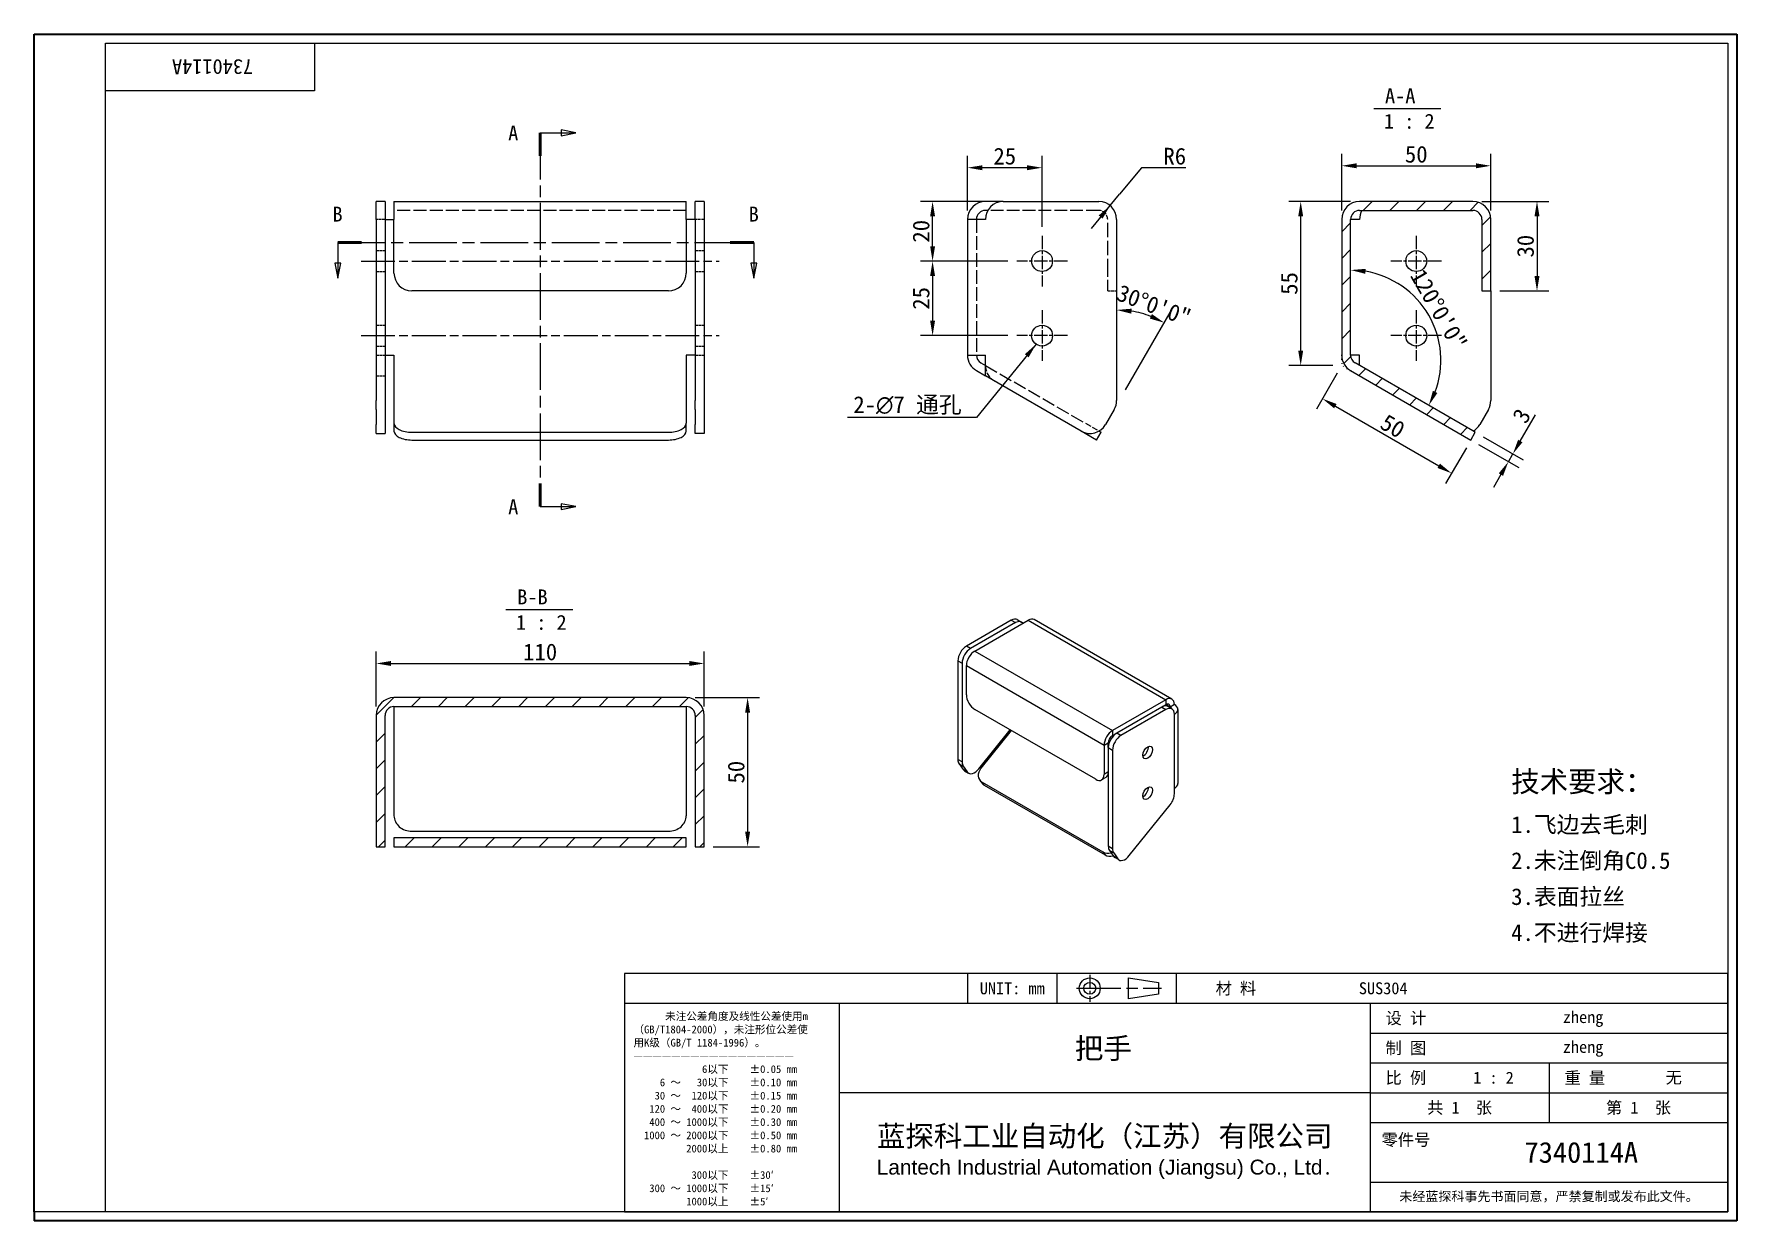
# Model space of a CAD drawing. Header units: millimetres. Extents: x 12 to 583, y 11 to 409.
import ezdxf
from ezdxf.enums import TextEntityAlignment as Align

# ---------------------------------------------------------------- set-up
doc = ezdxf.new("R2010")
doc.units = ezdxf.units.MM
doc.header["$LTSCALE"] = 2
for name, pattern in [('CHAIN', [0.3543, 0.2362, -0.0295, 0.0591, -0.0295]), ('DASHED', [0.2067, 0.1654, -0.0413]), ('DOTTED', [0.0482, 0.0069, -0.0413])]:
    doc.linetypes.add(name, pattern=pattern)
for name, color, linetype, lineweight in [('1', 7, 'Continuous', 18), ('剖面线 (ISO)', 7, 'Continuous', 18), ('可见 (ISO)', 7, 'Continuous', 25), ('可见窄的 (ISO)', 7, 'Continuous', 18), ('图框 (ISO)', 7, 'Continuous', 35), ('标题 (ISO)', 7, 'Continuous', 25), ('草图几何图元 (ISO)', 7, 'Continuous', 18)]:
    doc.layers.add(name, color=color, linetype=linetype, lineweight=lineweight)
for name, color, linetype, lineweight, true_color in [('中心标记 (ISO)', 1, 'CHAIN', 18, 0xff0000), ('中心线 (ISO)', 1, 'CHAIN', 18, 0xff0000), ('剖切线 (ISO)', 7, 'CHAIN', 25, 0x008000), ('尺寸 (ISO)', 7, 'Continuous', 18, 0x008000), ('符号 (ISO)', 7, 'Continuous', 18, 0x008000), ('隐藏 (ISO)', 5, 'DASHED', 18, 0x0000ff)]:
    doc.layers.add(name, color=color, linetype=linetype, lineweight=lineweight, true_color=true_color)
doc.styles.add('HZ_33', font='simfang.ttf')
doc.styles.add('文本样式164', font='SimSun.ttf')
doc.styles.add('文本样式165', font='SimSun.ttf')
doc.styles.add('文本样式74', font='SimSun.ttf')
doc.styles.add('最新国标', font='simfang.ttf')
doc.styles.add('注释文本 (ISO)', font='simfang.ttf')
doc.dimstyles.new('默认 (GB)', dxfattribs={"dimscale": 2, "dimtxt": 2.8, "dimasz": 2.5, "dimexe": 2, "dimexo": 1.5, "dimgap": 0.5, "dimtad": 1, "dimtoh": 1, "dimdsep": 46, "dimtxsty": '最新国标', "dimcen": 0.09, "dimdle": 10, "dimclrd": 256, "dimclre": 256, "dimclrt": 256, "dimaunit": 1, "dimadec": 3, "dimazin": 2, "dimtfac": 0.535714, "dimtdec": 3, "dimtmove": 0, "dimatfit": 3, "dimfxl": 0, "dimtolj": 1, "dimlwd": -1, "dimlwe": -1, "dimarcsym": 0})
doc.dimstyles.new('默认 (GB)$7', dxfattribs={"dimscale": 2, "dimtxt": 2.8, "dimasz": 2.5, "dimexe": 2, "dimexo": 1.5, "dimgap": 0.5, "dimtad": 1, "dimtoh": 1, "dimdsep": 46, "dimtxsty": '最新国标', "dimcen": 0.09, "dimdle": 10, "dimclrd": 256, "dimclre": 256, "dimclrt": 256, "dimaunit": 1, "dimadec": 3, "dimazin": 2, "dimtfac": 0.535714, "dimtdec": 3, "dimtmove": 0, "dimatfit": 3, "dimfxl": 0, "dimtolj": 1, "dimlwd": -1, "dimlwe": -1, "dimarcsym": 0})
pattern_1 = [(45, (0, 0), (-4.49013, 4.49013), [])]

# ---------------------------------------------------------------- blocks, each defined once
blk = doc.blocks.new('图框 最新国标')
at = {"layer": '图框 (ISO)'}
for p, q in [((6, 7), (6, 204.5)), ((6, 204.5), (291.5, 204.5)), ((291.5, 204.5), (291.5, 5.5)), ((6, 7), (6, 5.5)), ((6, 7), (6, 5.5)), ((291.5, 5.5), (6, 5.5))]:
    blk.add_line(p, q, dxfattribs=at)
at = {"layer": '图框 (ISO)', "color": 7, "linetype": 'Continuous', "lineweight": 25}
for p, q in [((18, 203), (290, 203)), ((18, 7), (18, 203)), ((18, 203), (290, 203)), ((53, 203), (53, 195)), ((290, 203), (290, 7)), ((290, 203), (290, 7)), ((53, 195), (18, 195)), ((290, 7), (6, 7)), ((290, 7), (18, 7))]:
    blk.add_line(p, q, dxfattribs=at)
at = {"layer": '图框 (ISO)', "style": '文本样式74'}
blk.add_attdef('零件代号_001', (42.73, 200.25), '', height=2.5, rotation=180, dxfattribs=at)
blk = doc.blocks.new('标题栏 最新国标')
at = {"layer": '标题 (ISO)'}
for p, q in [((381.98, -183.84), (196.98, -183.84)), ((196.98, -183.84), (196.98, -223.84)), ((254.48, -183.84), (254.48, -188.84)), ((269.48, -183.84), (269.48, -188.84)), ((281.48, -188.09), (281.48, -184.59)), ((281.48, -184.59), (286.48, -185.34)), ((286.48, -185.34), (286.48, -187.34)), ((289.48, -183.84), (289.48, -188.84)), ((381.98, -223.84), (381.98, -183.84)), ((383.48, -183.84), (383.48, -225.34)), ((286.48, -187.34), (281.48, -188.09)), ((196.98, -188.84), (381.98, -188.84)), ((232.98, -188.84), (232.98, -223.84)), ((321.98, -188.84), (321.98, -223.84)), ((321.98, -193.84), (381.98, -193.84)), ((321.98, -198.84), (381.98, -198.84)), ((351.98, -198.84), (351.98, -208.84)), ((321.98, -203.84), (232.98, -203.84)), ((321.98, -203.84), (381.98, -203.84)), ((321.98, -208.84), (381.98, -208.84)), ((321.98, -218.84), (381.98, -218.84)), ((196.98, -223.84), (381.98, -223.84)), ((383.48, -225.34), (196.98, -225.34))]:
    blk.add_line(p, q, dxfattribs=at)
at = {"layer": '标题 (ISO)', "linetype": 'CHAIN', "ltscale": 5.000333}
blk.add_line((274.98, -184.09), (274.98, -188.59), dxfattribs=at)
at = {"layer": '标题 (ISO)', "linetype": 'CHAIN', "ltscale": 15.834605}
blk.add_line((272.73, -186.34), (286.98, -186.34), dxfattribs=at)
at = {"layer": '标题 (ISO)'}
for radius in [1.75, 1]:
    blk.add_circle((274.98, -186.34), radius, dxfattribs=at)
at = {"layer": '1', "style": '文本样式164'}
for s, p in [('UNIT: mm', (261.98, -186.34)), ('材 料', (299.48, -186.34)), ('设 计', (327.98, -191.34)), ('制 图', (327.98, -196.34)), ('比 例', (327.98, -201.34)), ('重 量', (357.98, -201.34)), ('共 1  张', (336.98, -206.34)), ('第 1  张', (366.98, -206.34))]:
    blk.add_text(s, height=2, dxfattribs=at).set_placement(p, align=Align.MIDDLE_CENTER)
at = {"layer": '标题 (ISO)', "style": '注释文本 (ISO)'}
for s, insert, char_height, attachment_point, line_spacing_factor in [('\\fSimSun|b0|i0;{\\H1.3000;      未注公差角度及线性公差使用m\\P}\\fSimSun|b0|i0;{\\H1.3000;（GB/T1804-2000），未注形位公差使\\P}\\fSimSun|b0|i0;{\\H1.3000;用K级（GB/T 1184-1996）。\\P}\\fSimSun|b0|i0;{\\H1.3000;—————————————————\\P}\\fSimSun|b0|i0;{\\H1.3000;             6以下    ±0.05 mm\\P}\\fSimSun|b0|i0;{\\H1.3000;     6 ～   30以下    ±0.10 mm\\P}\\fSimSun|b0|i0;{\\H1.3000;    30 ～  120以下    ±0.15 mm\\P}\\fSimSun|b0|i0;{\\H1.3000;   120 ～  400以下    ±0.20 mm\\P}\\fSimSun|b0|i0;{\\H1.3000;   400 ～ 1000以下    ±0.30 mm\\P}\\fSimSun|b0|i0;{\\H1.3000;  1000 ～ 2000以下    ±0.50 mm\\P}\\fSimSun|b0|i0;{\\H1.3000;          2000以上    ±0.80 mm\\P}\\fSimSun|b0|i0;{\\H1.3000;\\P}\\fSimSun|b0|i0;{\\H1.3000;           300以下    ±30′\\P}\\fSimSun|b0|i0;{\\H1.3000;   300 ～ 1000以下    ±15′\\P}\\fSimSun|b0|i0;{\\H1.3000;          1000以上    ±5′}', (198.48, -206.63), 1.3, 4, 1.023913), ('{\\fMicrosoft YaHei|b0|i0|c134|p34;\\H1.75x;蓝探科工业自动化（江苏）有限公司\\P\\fArial|b0|i0|c0|p34;\\H0.71429x;Lantech Industrial Automation (Jiangsu) Co., Ltd\\fFangSong|b0|i0|c134|p49;.\\H1.15195x; }', (277.48, -213.84), 2, 5, 0.978695)]:
    blk.add_mtext(s, dxfattribs=dict(at, insert=insert, char_height=char_height, attachment_point=attachment_point, line_spacing_factor=line_spacing_factor))
at = {"layer": '标题 (ISO)', "attachment_point": 5, "style": '注释文本 (ISO)'}
for s, insert, char_height in [('\\fFangSong|b0|i0;零件号', (327.98, -211.84), 2), ('\\fSimSun|b0|i0;{\\H1.6000;未经蓝探科事先书面同意，严禁复制或发布此文件。}', (351.98, -221.34), 1.6)]:
    blk.add_mtext(s, dxfattribs=dict(at, insert=insert, char_height=char_height))
at = {"layer": '标题 (ISO)'}
for tag, p, height, style in [('材料_001', (320.09, -187.33), 2, '注释文本 (ISO)'), ('设计人_001', (354.29, -192.16), 2, '注释文本 (ISO)'), ('库存编号_001', (272.49, -198.15), 3.5, '文本样式165'), ('设计人_001', (354.29, -197.16), 2, '注释文本 (ISO)'), ('视图比例_001', (339.26, -202.33), 2, '注释文本 (ISO)'), ('质量\\P3;_001', (371.53, -202.3), 2, '注释文本 (ISO)'), ('零件代号_001', (347.86, -215.59), 3.5, '文本样式165')]:
    blk.add_attdef(tag, p, '', height=height, dxfattribs=dict(at, style=style))
blk = doc.blocks.new('二维转换剖视图0')
at = {"layer": '剖切线 (ISO)', "linetype": 'Continuous'}
for p, q in [((96.85, 187.94), (94.35, 188.44)), ((94.35, 188.44), (94.35, 187.44)), ((90.85, 187.94), (94.35, 187.94)), ((94.35, 187.94), (96.85, 187.94)), ((94.35, 187.44), (96.85, 187.94)), ((96.85, 125.26), (94.35, 125.76)), ((94.35, 125.76), (94.35, 124.76)), ((90.85, 125.26), (94.35, 125.26)), ((94.35, 125.26), (96.85, 125.26)), ((94.35, 124.76), (96.85, 125.26))]:
    blk.add_line(p, q, dxfattribs=at)
at = {"layer": '剖切线 (ISO)', "linetype": 'CHAIN', "ltscale": 16.595201}
blk.add_line((90.85, 187.94), (90.85, 125.26), dxfattribs=at)
at = {"layer": '剖切线 (ISO)', "linetype": 'Continuous', "lineweight": 50}
for p, q in [((90.85, 187.94), (90.85, 184.06)), ((90.85, 129.14), (90.85, 125.26))]:
    blk.add_line(p, q, dxfattribs=at)
at = {"layer": '剖切线 (ISO)', "linetype": 'Continuous', "flags": 128}
for points in [[(94.35, 187.44), (96.85, 187.94), (94.35, 188.44), (94.35, 187.44)], [(94.35, 124.76), (96.85, 125.26), (94.35, 125.76), (94.35, 124.76)]]:
    blk.add_lwpolyline(points, dxfattribs=at)
at = {"layer": '剖切线 (ISO)'}
for points in [[(94.35, 187.44), (96.85, 187.94), (94.35, 188.44), (94.35, 187.44)], [(94.35, 124.76), (96.85, 125.26), (94.35, 125.76), (94.35, 124.76)]]:
    blk.add_solid(points, dxfattribs=at)
at = {"layer": '剖切线 (ISO)', "char_height": 2.5, "attachment_point": 7, "style": 'HZ_33'}
for insert in [(85.49, 186.66), (85.49, 123.98)]:
    blk.add_mtext('A', dxfattribs=dict(at, insert=insert))
blk = doc.blocks.new('二维转换剖视图1')
at = {"layer": '剖切线 (ISO)', "linetype": 'CHAIN', "ltscale": 16.882286}
blk.add_line((56.92, 169.56), (126.7, 169.56), dxfattribs=at)
at = {"layer": '剖切线 (ISO)', "linetype": 'Continuous', "lineweight": 50}
for p, q in [((56.92, 169.56), (60.9, 169.56)), ((122.72, 169.56), (126.7, 169.56))]:
    blk.add_line(p, q, dxfattribs=at)
at = {"layer": '剖切线 (ISO)', "linetype": 'Continuous'}
for p, q in [((56.92, 169.56), (56.92, 166.06)), ((126.7, 169.56), (126.7, 166.06)), ((56.42, 166.06), (56.92, 163.56)), ((57.42, 166.06), (56.42, 166.06)), ((56.92, 166.06), (56.92, 163.56)), ((56.92, 163.56), (57.42, 166.06)), ((126.2, 166.06), (126.7, 163.56)), ((127.2, 166.06), (126.2, 166.06)), ((126.7, 166.06), (126.7, 163.56)), ((126.7, 163.56), (127.2, 166.06))]:
    blk.add_line(p, q, dxfattribs=at)
at = {"layer": '剖切线 (ISO)', "linetype": 'Continuous', "flags": 128}
for points in [[(56.42, 166.06), (56.92, 163.56), (57.42, 166.06), (56.42, 166.06)], [(126.2, 166.06), (126.7, 163.56), (127.2, 166.06), (126.2, 166.06)]]:
    blk.add_lwpolyline(points, dxfattribs=at)
at = {"layer": '剖切线 (ISO)'}
for points in [[(56.42, 166.06), (56.92, 163.56), (57.42, 166.06), (56.42, 166.06)], [(126.2, 166.06), (126.7, 163.56), (127.2, 166.06), (126.2, 166.06)]]:
    blk.add_solid(points, dxfattribs=at)
at = {"layer": '剖切线 (ISO)', "char_height": 2.5, "attachment_point": 7, "style": 'HZ_33'}
for insert in [(56.03, 173.06), (125.81, 173.06)]:
    blk.add_mtext('B', dxfattribs=dict(at, insert=insert))
blk = doc.blocks.new('*D7')
at = {"layer": 'Defpoints', "color": 0, "transparency": 16777216}
for p in [(236.69, 197.94), (126.69, 180.49), (236.69, 180.49)]:
    blk.add_point(p, dxfattribs=at)
at = {"layer": '尺寸 (ISO)', "color": 116, "true_color": 0x00803f, "transparency": 16777216}
for p, q in [((126.69, 183.49), (126.69, 201.94)), ((236.69, 183.49), (236.69, 201.94)), ((131.69, 197.94), (231.69, 197.94))]:
    blk.add_line(p, q, dxfattribs=at)
for points in [[(131.69, 198.77), (131.69, 197.11), (126.69, 197.94)], [(231.69, 198.77), (231.69, 197.11), (236.69, 197.94)]]:
    blk.add_solid(points, dxfattribs=at)
at = {"layer": '尺寸 (ISO)', "transparency": 16777216, "insert": (181.69, 201.77), "char_height": 5.6, "attachment_point": 5, "style": '最新国标'}
blk.add_mtext('\\A1;110', dxfattribs=at)
blk = doc.blocks.new('*D8')
at = {"layer": 'Defpoints', "color": 0, "transparency": 16777216}
for p in [(230.69, 186.49), (236.69, 136.49), (251.26, 136.49)]:
    blk.add_point(p, dxfattribs=at)
at = {"layer": '尺寸 (ISO)', "color": 116, "true_color": 0x00803f, "transparency": 16777216}
for p, q in [((233.69, 186.49), (255.26, 186.49)), ((251.26, 181.49), (251.26, 141.49)), ((239.69, 136.49), (255.26, 136.49))]:
    blk.add_line(p, q, dxfattribs=at)
for points in [[(250.43, 181.49), (252.09, 181.49), (251.26, 186.49)], [(250.43, 141.49), (252.09, 141.49), (251.26, 136.49)]]:
    blk.add_solid(points, dxfattribs=at)
at = {"layer": '尺寸 (ISO)', "transparency": 16777216, "insert": (247.43, 161.49), "char_height": 5.6, "attachment_point": 5, "rotation": 90, "style": '最新国标'}
blk.add_mtext('\\A1;50', dxfattribs=at)
blk = doc.blocks.new('*D9')
at = {"layer": 'Defpoints', "color": 0, "transparency": 16777216}
for p in [(500.47, 364.83), (450.47, 346.87), (500.47, 346.87)]:
    blk.add_point(p, dxfattribs=at)
at = {"layer": '尺寸 (ISO)', "color": 116, "true_color": 0x00803f, "transparency": 16777216}
for p, q in [((450.47, 349.87), (450.47, 368.83)), ((500.47, 349.87), (500.47, 368.83)), ((455.47, 364.83), (495.47, 364.83))]:
    blk.add_line(p, q, dxfattribs=at)
for points in [[(455.47, 365.66), (455.47, 363.99), (450.47, 364.83)], [(495.47, 365.66), (495.47, 363.99), (500.47, 364.83)]]:
    blk.add_solid(points, dxfattribs=at)
at = {"layer": '尺寸 (ISO)', "transparency": 16777216, "insert": (475.47, 368.66), "char_height": 5.6, "attachment_point": 5, "style": '最新国标'}
blk.add_mtext('\\A1;50', dxfattribs=at)
blk = doc.blocks.new('*D10')
at = {"layer": 'Defpoints', "color": 0, "transparency": 16777216}
for p in [(494.47, 352.87), (500.47, 322.87), (515.96, 322.87)]:
    blk.add_point(p, dxfattribs=at)
at = {"layer": '尺寸 (ISO)', "color": 116, "true_color": 0x00803f, "transparency": 16777216}
for p, q in [((497.47, 352.87), (519.96, 352.87)), ((515.96, 347.87), (515.96, 327.87)), ((503.47, 322.87), (519.96, 322.87))]:
    blk.add_line(p, q, dxfattribs=at)
for points in [[(515.12, 347.87), (516.79, 347.87), (515.96, 352.87)], [(515.12, 327.87), (516.79, 327.87), (515.96, 322.87)]]:
    blk.add_solid(points, dxfattribs=at)
at = {"layer": '尺寸 (ISO)', "transparency": 16777216, "insert": (512.12, 337.87), "char_height": 5.6, "attachment_point": 5, "rotation": 90, "style": '最新国标'}
blk.add_mtext('\\A1;30', dxfattribs=at)
blk = doc.blocks.new('*D11')
at = {"layer": 'Defpoints', "color": 0, "transparency": 16777216}
for p in [(436.72, 352.87), (456.47, 352.87), (450.47, 297.87)]:
    blk.add_point(p, dxfattribs=at)
at = {"layer": '尺寸 (ISO)', "color": 116, "true_color": 0x00803f, "transparency": 16777216}
for p, q in [((453.47, 352.87), (432.72, 352.87)), ((436.72, 302.87), (436.72, 347.87)), ((447.47, 297.87), (432.72, 297.87))]:
    blk.add_line(p, q, dxfattribs=at)
for points in [[(435.89, 347.87), (437.55, 347.87), (436.72, 352.87)], [(435.89, 302.87), (437.55, 302.87), (436.72, 297.87)]]:
    blk.add_solid(points, dxfattribs=at)
at = {"layer": '尺寸 (ISO)', "transparency": 16777216, "insert": (432.89, 325.37), "char_height": 5.6, "attachment_point": 5, "rotation": 90, "style": '最新国标'}
blk.add_mtext('\\A1;55', dxfattribs=at)
blk = doc.blocks.new('*D12')
at = {"layer": 'Defpoints', "color": 0, "transparency": 16777216}
for p in [(450.47, 297.87), (493.77, 272.87), (487.33, 261.72)]:
    blk.add_point(p, dxfattribs=at)
at = {"layer": '尺寸 (ISO)', "color": 116, "true_color": 0x00803f, "transparency": 16777216}
for p, q in [((448.97, 295.27), (442.03, 283.25)), ((448.36, 284.22), (483, 264.22)), ((492.27, 270.27), (485.33, 258.25))]:
    blk.add_line(p, q, dxfattribs=at)
for points in [[(448.77, 284.94), (447.94, 283.49), (444.03, 286.72)], [(483.42, 264.94), (482.58, 263.49), (487.33, 261.72)]]:
    blk.add_solid(points, dxfattribs=at)
at = {"layer": '尺寸 (ISO)', "transparency": 16777216, "insert": (467.59, 277.53), "char_height": 5.6, "attachment_point": 5, "rotation": 330, "style": '最新国标'}
blk.add_mtext('\\A1;50', dxfattribs=at)
blk = doc.blocks.new('*D13')
at = {"layer": 'Defpoints', "color": 0, "transparency": 16777216}
for p in [(483.26, 304.85), (453.47, 302.6), (453.47, 299.6), (495.27, 275.47)]:
    blk.add_point(p, dxfattribs=at)
at = {"layer": '尺寸 (ISO)', "color": 116, "true_color": 0x00803f, "transparency": 16777216}
blk.add_arc((453.47, 299.6), 30.25, 339.4797, 80.5203, dxfattribs=at)
for points in [[(458.38, 328.61), (458.52, 330.27), (453.47, 329.85)], [(482.56, 288.64), (481.05, 289.35), (479.67, 284.47)]]:
    blk.add_solid(points, dxfattribs=at)
at = {"layer": '尺寸 (ISO)', "transparency": 16777216, "insert": (482.99, 316.64), "char_height": 5.6, "attachment_point": 5, "rotation": 300, "style": '最新国标'}
blk.add_mtext('\\A1;120°0\'0"', dxfattribs=at)
blk = doc.blocks.new('*D14')
at = {"layer": 'Defpoints', "color": 0, "transparency": 16777216}
for p in [(495.27, 275.47), (493.77, 272.87), (507.86, 268.2)]:
    blk.add_point(p, dxfattribs=at)
at = {"layer": '尺寸 (ISO)', "color": 116, "true_color": 0x00803f, "transparency": 16777216}
for p, q in [((510.36, 272.53), (515.41, 281.28)), ((496.37, 271.37), (509.82, 263.6)), ((497.87, 273.97), (511.32, 266.2)), ((506.36, 265.6), (507.86, 268.2)), ((503.86, 261.27), (501.36, 256.94))]:
    blk.add_line(p, q, dxfattribs=at)
for points in [[(509.63, 272.95), (511.08, 272.11), (507.86, 268.2)], [(503.13, 261.69), (504.58, 260.85), (506.36, 265.6)]]:
    blk.add_solid(points, dxfattribs=at)
at = {"layer": '尺寸 (ISO)', "transparency": 16777216, "insert": (510.81, 280.98), "char_height": 5.6, "attachment_point": 5, "rotation": 60, "style": '最新国标'}
blk.add_mtext('\\A1;3', dxfattribs=at)
blk = doc.blocks.new('*D15')
at = {"layer": 'Defpoints', "color": 0, "transparency": 16777216}
for p in [(325, 364.18), (325, 346.87), (350, 341.37)]:
    blk.add_point(p, dxfattribs=at)
at = {"layer": '尺寸 (ISO)', "color": 116, "true_color": 0x00803f, "transparency": 16777216}
for p, q in [((325, 349.87), (325, 368.18)), ((350, 344.37), (350, 368.18)), ((345, 364.18), (330, 364.18))]:
    blk.add_line(p, q, dxfattribs=at)
for points in [[(330, 365.01), (330, 363.34), (325, 364.18)], [(345, 365.01), (345, 363.34), (350, 364.18)]]:
    blk.add_solid(points, dxfattribs=at)
at = {"layer": '尺寸 (ISO)', "transparency": 16777216, "insert": (337.5, 368.01), "char_height": 5.6, "attachment_point": 5, "style": '最新国标'}
blk.add_mtext('\\A1;25', dxfattribs=at)
blk = doc.blocks.new('*D16')
at = {"layer": 'Defpoints', "color": 0, "transparency": 16777216}
for p in [(375, 346.87), (380.56, 315.98), (376.5, 287.07), (375, 284.47)]:
    blk.add_point(p, dxfattribs=at)
at = {"layer": '尺寸 (ISO)', "color": 116, "true_color": 0x00803f, "transparency": 16777216}
blk.add_line((378, 289.67), (393, 315.65), dxfattribs=at)
blk.add_arc((375, 284.47), 32, 68.9616, 81.0384, dxfattribs=at)
for points in [[(379.92, 315.25), (380.05, 316.91), (375, 316.47)], [(386.85, 315.09), (386.13, 313.59), (391, 312.18)]]:
    blk.add_solid(points, dxfattribs=at)
at = {"layer": '尺寸 (ISO)', "transparency": 16777216, "insert": (387.53, 318.04), "char_height": 5.6, "attachment_point": 5, "rotation": 339.5325, "style": '最新国标'}
blk.add_mtext('\\A1;30°0\'0"', dxfattribs=at)
blk = doc.blocks.new('*D17')
at = {"layer": 'Defpoints', "color": 0, "transparency": 16777216}
for p in [(313.29, 352.87), (337, 352.87), (341.5, 332.87)]:
    blk.add_point(p, dxfattribs=at)
at = {"layer": '尺寸 (ISO)', "color": 116, "true_color": 0x00803f, "transparency": 16777216}
for p, q in [((334, 352.87), (309.29, 352.87)), ((313.29, 337.87), (313.29, 347.87)), ((338.5, 332.87), (309.29, 332.87))]:
    blk.add_line(p, q, dxfattribs=at)
for points in [[(312.46, 347.87), (314.12, 347.87), (313.29, 352.87)], [(312.46, 337.87), (314.12, 337.87), (313.29, 332.87)]]:
    blk.add_solid(points, dxfattribs=at)
at = {"layer": '尺寸 (ISO)', "transparency": 16777216, "insert": (309.46, 342.87), "char_height": 5.6, "attachment_point": 5, "rotation": 90, "style": '最新国标'}
blk.add_mtext('\\A1;20', dxfattribs=at)
blk = doc.blocks.new('*D18')
at = {"layer": 'Defpoints', "color": 0, "transparency": 16777216}
for p in [(341.5, 332.87), (313.29, 307.87), (341.5, 307.87)]:
    blk.add_point(p, dxfattribs=at)
at = {"layer": '尺寸 (ISO)', "color": 116, "true_color": 0x00803f, "transparency": 16777216}
for p, q in [((338.5, 332.87), (309.29, 332.87)), ((313.29, 327.87), (313.29, 312.87)), ((338.5, 307.87), (309.29, 307.87))]:
    blk.add_line(p, q, dxfattribs=at)
for points in [[(312.46, 327.87), (314.12, 327.87), (313.29, 332.87)], [(312.46, 312.87), (314.12, 312.87), (313.29, 307.87)]]:
    blk.add_solid(points, dxfattribs=at)
at = {"layer": '尺寸 (ISO)', "transparency": 16777216, "insert": (309.46, 320.37), "char_height": 5.6, "attachment_point": 5, "rotation": 90, "style": '最新国标'}
blk.add_mtext('\\A1;25', dxfattribs=at)
blk = doc.blocks.new('*D19')
at = {"layer": 'Defpoints', "color": 0, "transparency": 16777216}
for p in [(372.82, 351.49), (369, 346.87)]:
    blk.add_point(p, dxfattribs=at)
at = {"layer": '尺寸 (ISO)', "color": 116, "true_color": 0x00803f, "transparency": 16777216}
for p, q in [((383.3, 364.18), (376.01, 355.35)), ((398.25, 364.18), (383.3, 364.18)), ((372.82, 351.49), (376.01, 355.35)), ((369, 346.87), (372.82, 351.49)), ((369.64, 347.64), (366.45, 343.78))]:
    blk.add_line(p, q, dxfattribs=at)
blk.add_solid([(368.99, 348.17), (370.28, 347.11), (372.82, 351.49)], dxfattribs=at)
at = {"layer": '尺寸 (ISO)', "transparency": 16777216, "insert": (394.49, 368.01), "char_height": 5.6, "attachment_point": 5, "style": '最新国标'}
blk.add_mtext('\\A1;R6', dxfattribs=at)

msp = doc.modelspace()

# ---------------------------------------------------------------- hatches: boundary and pattern name
at = {"layer": '剖面线 (ISO)'}
h = msp.add_hatch(dxfattribs=at)
h.set_pattern_fill('ANSI31', color=256, scale=50.8, style=0)
h.set_pattern_definition(pattern_1)
edge = h.paths.add_edge_path()
edge.add_ellipse((494.4671, 346.8681), major_axis=(3, 0), ratio=1, start_angle=0, end_angle=90)
edge.add_line((494.4671, 349.8681), (456.4671, 349.8681))
edge.add_ellipse((456.4671, 346.8681), major_axis=(0, 3), ratio=1, start_angle=0, end_angle=90)
edge.add_line((453.4671, 346.8681), (453.4671, 301.3322))
edge.add_ellipse((456.4671, 301.3322), major_axis=(-2.5981, 1.5), ratio=1, start_angle=30, end_angle=90)
edge.add_line((454.9671, 298.7342), (495.2684, 275.4662))
edge.add_line((495.2684, 275.4662), (493.7684, 272.8681))
edge.add_line((493.7684, 272.8681), (453.4671, 296.1361))
edge.add_ellipse((456.4671, 301.3322), major_axis=(0, -6), ratio=1, start_angle=270, end_angle=330, ccw=False)
edge.add_line((450.4671, 301.3322), (450.4671, 346.8681))
edge.add_ellipse((456.4671, 346.8681), major_axis=(-6, 0), ratio=1, start_angle=270, end_angle=360, ccw=False)
edge.add_line((456.4671, 352.8681), (494.4671, 352.8681))
edge.add_ellipse((494.4671, 346.8681), major_axis=(0, 6), ratio=1, start_angle=270, end_angle=360, ccw=False)
edge.add_line((500.4671, 346.8681), (500.4671, 322.8681))
edge.add_line((500.4671, 322.8681), (497.4671, 322.8681))
edge.add_line((497.4671, 322.8681), (497.4671, 346.8681))
h = msp.add_hatch(dxfattribs=at)
h.set_pattern_fill('ANSI31', color=256, scale=50.8, style=0)
h.set_pattern_definition(pattern_1)
edge = h.paths.add_edge_path()
edge.add_ellipse((230.6921, 180.4886), major_axis=(0, 6), ratio=1, start_angle=270, end_angle=360)
edge.add_line((230.6921, 186.4886), (132.6921, 186.4886))
edge.add_ellipse((132.6921, 180.4886), major_axis=(-6, 0), ratio=1, start_angle=270, end_angle=360)
edge.add_line((126.6921, 180.4886), (126.6921, 136.4886))
edge.add_line((126.6921, 136.4886), (129.6921, 136.4886))
edge.add_line((129.6921, 136.4886), (129.6921, 180.4886))
edge.add_ellipse((132.6921, 180.4886), major_axis=(0, 3), ratio=1, start_angle=0, end_angle=90, ccw=False)
edge.add_line((132.6921, 183.4886), (230.6921, 183.4886))
edge.add_ellipse((230.6921, 180.4886), major_axis=(3, 0), ratio=1, start_angle=0, end_angle=90, ccw=False)
edge.add_line((233.6921, 180.4886), (233.6921, 136.4886))
edge.add_line((233.6921, 136.4886), (236.6921, 136.4886))
edge.add_line((236.6921, 136.4886), (236.6921, 180.4886))
h = msp.add_hatch(dxfattribs=at)
h.set_pattern_fill('ANSI31', color=256, scale=50.8, style=0)
h.set_pattern_definition(pattern_1)
h.paths.add_polyline_path([(230.6921, 139.4886), (132.6921, 139.4886), (132.6921, 136.4886), (230.6921, 136.4886)])

# ---------------------------------------------------------------- linework, layer by layer
at = {"layer": '中心标记 (ISO)', "ltscale": 9.445163}
for p, q in [((349.9987, 341.3681), (349.9987, 324.3681)), ((475.4671, 341.3681), (475.4671, 324.3681)), ((358.4987, 332.8681), (341.4987, 332.8681)), ((483.9671, 332.8681), (466.9671, 332.8681)), ((349.9987, 316.3681), (349.9987, 299.3681)), ((475.4671, 316.3681), (475.4671, 299.3681)), ((358.4987, 307.8681), (341.4987, 307.8681)), ((483.9671, 307.8681), (466.9671, 307.8681))]:
    msp.add_line(p, q, dxfattribs=at)
at = {"layer": '中心线 (ISO)', "ltscale": 23.990969}
for p, q in [((121.6921, 332.8681), (241.6921, 332.8681)), ((121.6921, 307.8681), (241.6921, 307.8681))]:
    msp.add_line(p, q, dxfattribs=at)
at = {"layer": '可见 (ISO)'}
for p, q in [((129.6921, 352.8681), (126.6921, 352.8681)), ((126.6921, 346.8681), (126.6921, 352.8681)), ((129.6921, 352.8681), (129.6921, 346.8681)), ((132.6921, 352.8681), (230.6921, 352.8681)), ((132.6921, 352.8681), (132.6921, 346.8681)), ((230.6921, 346.8681), (230.6921, 352.8681)), ((233.6921, 346.8681), (233.6921, 352.8681)), ((236.6921, 352.8681), (233.6921, 352.8681)), ((236.6921, 352.8681), (236.6921, 346.8681)), ((336.9987, 352.8681), (330.9987, 352.8681)), ((331.8025, 349.8681), (330.9987, 349.8681)), ((336.9987, 352.8681), (368.9987, 352.8681)), ((494.4671, 352.8681), (456.4671, 352.8681)), ((456.4671, 349.8681), (494.4671, 349.8681)), ((126.6921, 346.8681), (126.6921, 286.0784)), ((129.6921, 346.8681), (129.6921, 286.0784)), ((129.6921, 346.8681), (132.6921, 346.8681)), ((132.6921, 328.8681), (132.6921, 346.8681)), ((230.6921, 346.8681), (230.6921, 328.8681)), ((233.6921, 346.8681), (230.6921, 346.8681)), ((233.6921, 346.8681), (233.6921, 286.0784)), ((236.6921, 346.8681), (236.6921, 286.0784)), ((330.9987, 346.8681), (324.9987, 346.8681)), ((324.9987, 346.8681), (324.9987, 301.3322)), ((374.9987, 346.8681), (374.9987, 286.0784)), ((450.4671, 346.8681), (450.4671, 301.3322)), ((453.4671, 301.3322), (453.4671, 346.8681)), ((456.4671, 346.8681), (453.4671, 346.8681)), ((497.4671, 346.8681), (497.4671, 322.8681)), ((500.4671, 322.8681), (500.4671, 346.8681)), ((224.6921, 322.8681), (138.6921, 322.8681)), ((497.4671, 322.8681), (500.4671, 322.8681)), ((500.4671, 322.8681), (500.4671, 286.0784)), ((129.6921, 301.3322), (132.6921, 301.3322)), ((132.6921, 301.3322), (132.6921, 298.7342)), ((132.6921, 298.7342), (132.6921, 278.4662)), ((233.6921, 301.3322), (230.6921, 301.3322)), ((230.6921, 301.3322), (230.6921, 298.7342)), ((230.6921, 298.7342), (230.6921, 278.4662)), ((324.9987, 301.3322), (330.9987, 301.3322)), ((329.4987, 298.7342), (330.9987, 297.8681)), ((330.9987, 294.404), (330.9987, 301.3322)), ((456.4671, 301.3322), (453.4671, 301.3322)), ((495.2684, 275.4662), (454.9671, 298.7342)), ((456.4671, 297.8681), (456.4671, 301.3322)), ((327.9987, 296.1361), (330.9987, 294.404)), ((363.1038, 275.8681), (330.9987, 294.404)), ((453.4671, 296.1361), (493.7684, 272.8681)), ((126.6921, 283.0784), (126.6921, 286.0784)), ((129.6921, 286.0784), (129.6921, 283.0784)), ((233.6921, 283.0784), (233.6921, 286.0784)), ((236.6921, 286.0784), (236.6921, 283.0784)), ((126.6921, 283.0784), (126.6921, 278.0643)), ((129.6921, 283.0784), (129.6921, 278.0643)), ((233.6921, 283.0784), (233.6921, 278.0643)), ((236.6921, 283.0784), (236.6921, 278.0643)), ((374.1948, 283.0784), (371.3, 278.0643)), ((499.6633, 283.0784), (496.7684, 278.0643)), ((126.6921, 275.0643), (126.6921, 278.0643)), ((126.6921, 275.0643), (129.6921, 275.0643)), ((129.6921, 278.0643), (129.6921, 275.0643)), ((132.6921, 278.4662), (132.6921, 275.8681)), ((138.6921, 275.4662), (224.6921, 275.4662)), ((230.6921, 275.8681), (230.6921, 278.4662)), ((233.6921, 275.0643), (233.6921, 278.0643)), ((236.6921, 275.0643), (233.6921, 275.0643)), ((236.6921, 278.0643), (236.6921, 275.0643)), ((368.3, 272.8681), (363.1038, 275.8681)), ((368.3, 272.8681), (369.8, 275.4662)), ((369.1038, 275.8681), (369.8, 275.4662)), ((493.7684, 272.8681), (495.2684, 275.4662)), ((138.6921, 272.8681), (224.6921, 272.8681)), ((339.6905, 212.4502), (324.6056, 203.7409)), ((341.1047, 211.6337), (326.0198, 202.9244)), ((327.434, 202.1079), (345.3474, 212.4502)), ((341.6905, 212.6483), (343.1047, 211.8318)), ((393.545, 185.9761), (347.3474, 212.6483)), ((321.7771, 198.8419), (321.7771, 165.7522)), ((323.1913, 198.0254), (323.1913, 164.9357)), ((324.6056, 187.411), (324.6056, 197.2089)), ((230.6921, 186.4886), (132.6921, 186.4886)), ((132.6921, 183.4886), (230.6921, 183.4886)), ((132.6921, 183.4886), (132.6921, 181.9886)), ((230.6921, 183.4886), (230.6921, 181.9886)), ((391.545, 185.778), (373.6316, 175.4357)), ((390.1308, 183.3285), (375.0458, 174.6192)), ((390.1308, 183.3285), (391.545, 184.145)), ((393.545, 182.7101), (392.1308, 183.5266)), ((394.3734, 184.145), (392.9592, 183.3285)), ((126.6921, 180.4886), (126.6921, 136.4886)), ((129.6921, 136.4886), (129.6921, 180.4886)), ((132.6921, 181.9886), (132.6921, 146.8835)), ((230.6921, 181.9886), (230.6921, 146.8835)), ((233.6921, 180.4886), (233.6921, 136.4886)), ((236.6921, 136.4886), (236.6921, 180.4886)), ((367.9748, 159.1058), (327.434, 182.512)), ((391.545, 182.512), (376.4601, 173.8027)), ((395.545, 182.512), (395.545, 157.7254)), ((328.7986, 162.6153), (339.2901, 175.6669)), ((339.669, 175.4481), (329.5058, 162.8048)), ((372.2174, 169.7202), (372.2174, 171.3532)), ((373.6316, 173.8027), (375.0458, 174.6192)), ((370.8032, 170.5367), (370.8032, 160.7388)), ((372.2174, 169.7202), (372.2174, 136.6305)), ((373.6316, 168.9037), (373.6316, 135.814)), ((322.1561, 164.338), (323.5207, 162.3965)), ((323.5703, 163.5215), (324.9349, 161.58)), ((323.9702, 161.9796), (325.3844, 161.1631)), ((329.0617, 158.8715), (329.7688, 157.8656)), ((329.8847, 158.1246), (370.4255, 134.7183)), ((330.5918, 157.1186), (371.1326, 133.7124)), ((371.389, 159.7241), (369.9748, 158.9076)), ((394.3734, 154.2068), (394.3734, 156.0924)), ((379.2389, 133.4936), (392.9592, 150.5619)), ((230.6921, 139.4886), (132.6921, 139.4886)), ((132.6921, 139.4886), (132.6921, 136.4886)), ((138.6921, 141.6873), (224.6921, 141.6873)), ((230.6921, 136.4886), (230.6921, 139.4886)), ((126.6921, 136.4886), (129.6921, 136.4886)), ((132.6921, 136.4886), (230.6921, 136.4886)), ((233.6921, 136.4886), (236.6921, 136.4886)), ((372.5964, 135.2162), (373.961, 133.2748)), ((374.0106, 134.3998), (375.3752, 132.4583)), ((375.8247, 132.0414), (374.4105, 132.8579))]:
    msp.add_line(p, q, dxfattribs=at)
for centre in [(349.9987, 332.8681), (475.4671, 332.8681), (349.9987, 307.8681), (475.4671, 307.8681)]:
    msp.add_circle(centre, 3.5, dxfattribs=at)
for centre, radius, start, end in [((330.9987, 346.8681), 6, 90, 180), ((330.9987, 346.8681), 3, 90, 180), ((336.9987, 346.8681), 6, 90, 180), ((368.9987, 346.8681), 6, 0, 90), ((456.4671, 346.8681), 6, 90, 180), ((456.4671, 346.8681), 3, 90, 180), ((462.4671, 346.8681), 6, 150, 180), ((494.4671, 346.8681), 6, 0, 90), ((494.4671, 346.8681), 3, 0, 90), ((138.6921, 328.8681), 6, 180, 270), ((224.6921, 328.8681), 6, 270, 0), ((330.9987, 301.3322), 6, 180, 240), ((330.9987, 301.3322), 3, 180, 240), ((456.4671, 301.3322), 6, 180, 240), ((456.4671, 301.3322), 3, 180, 240), ((368.9987, 286.0784), 6, 330, 0), ((494.4671, 286.0784), 6, 330, 0), ((366.1038, 281.0643), 6, 240, 330), ((491.5723, 281.0643), 6, 300, 330), ((132.6921, 180.4886), 6, 90, 180), ((132.6921, 180.4886), 3, 90, 180), ((230.6921, 180.4886), 6, 0, 90), ((230.6921, 180.4886), 3, 0, 90)]:
    msp.add_arc(centre, radius, start, end, dxfattribs=at)
for centre, major_axis, ratio, start_param, end_param in [((138.6921, 278.4662), (-6, 0), 0.5, 0, 1.57079633), ((138.6921, 275.8681), (-6, 0), 0.5, 0, 1.57079633), ((224.6921, 278.4662), (6, 0), 0.5, 4.71238898, 6.28318531), ((224.6921, 275.8681), (6, 0), 0.5, 4.71238898, 6.28318531), ((339.6905, 209.1842), (2, 3.4641), 0.57735027, 0, 0.78539816), ((341.1047, 208.3677), (2, 3.4641), 0.57735027, 6.02138592, 7.06858347), ((345.3474, 209.1842), (2, 3.4641), 0.57735027, 0, 0.78539816), ((324.6056, 200.4749), (-2, -3.4641), 0.57735027, 3.92699082, 5.49778714), ((326.0198, 199.6584), (2, 3.4641), 0.57735027, 0.78539816, 2.35619449), ((327.434, 198.8419), (2, 3.4641), 0.57735027, 0.78539816, 2.35619449), ((327.434, 185.778), (-2, 3.4641), 0.57735027, 0.78539816, 2.35619449), ((390.1308, 180.0625), (2, 3.4641), 0.57735027, 0, 0.78539816), ((391.545, 182.512), (2, 3.4641), 0.57735027, 5.49778714, 7.06858347), ((391.545, 182.512), (1, 1.7321), 0.57735027, 5.49778714, 7.06858347), ((391.545, 179.246), (2, 3.4641), 0.57735027, 5.49778714, 7.06858347), ((391.545, 182.512), (2, 0), 0.57735027, 0.19089544, 0.78539816), ((391.545, 182.512), (4, 0), 0.57735027, 5.49778714, 7.06858347), ((373.6316, 172.1697), (-2, -3.4641), 0.57735027, 3.92699082, 5.49778714), ((375.0458, 171.3532), (-2, -3.4641), 0.57735027, 3.92699082, 5.49778714), ((373.6316, 172.1697), (1, 1.7321), 0.57735027, 0.78539816, 2.35619449), ((376.4601, 170.5367), (2, 3.4641), 0.57735027, 0.78539816, 2.35619449), ((324.6056, 167.3852), (-2, -3.4641), 0.57735027, 5.49778714, 6.02138592), ((384.0025, 168.9037), (1.1667, 2.0207), 0.57735027, 3.79273011, 5.63204785), ((326.0198, 166.5687), (-2, -3.4641), 0.57735027, 5.49778714, 6.02138592), ((325.9702, 165.4437), (-2, -3.4641), 0.57735027, 6.02138592, 6.28318531), ((327.3844, 164.6272), (-2, -3.4641), 0.57735027, 6.02138592, 7.59218225), ((332.3342, 161.1718), (-3.2724, -2.3002), 0.78867513, 5.06326839, 6.63406472), ((367.9748, 162.3718), (2, -3.4641), 0.57735027, 5.49778714, 7.06858347), ((369.389, 163.1882), (2, -3.4641), 0.57735027, 0, 0.78539816), ((333.0413, 160.1658), (-3.2724, -2.3002), 0.78867513, 0, 0.35087941), ((384.0025, 155.2954), (1.1667, 2.0207), 0.57735027, 3.79273011, 5.63204785), ((391.545, 152.5738), (-2, -3.4641), 0.57735027, 1.30899694, 2.35619449), ((391.545, 157.7254), (4, 0), 0.57735027, 5.49778714, 6.28318531), ((138.6921, 146.8835), (-6, 0), 0.8660254, 0, 1.57079633), ((224.6921, 146.8835), (6, 0), 0.8660254, 4.71238898, 6.28318531), ((372.875, 137.7655), (-3.2724, -2.3002), 0.78867513, 0.35087941, 1.1335073), ((373.5821, 136.7596), (-3.2724, -2.3002), 0.78867513, 0.35087941, 1.1335073), ((375.0458, 138.2635), (-2, -3.4641), 0.57735027, 5.49778714, 6.02138592), ((376.4601, 137.447), (-2, -3.4641), 0.57735027, 5.49778714, 6.02138592), ((376.4105, 136.322), (-2, -3.4641), 0.57735027, 6.02138592, 6.28318531), ((377.8247, 135.5055), (-2, -3.4641), 0.57735027, 6.02138592, 7.59218225)]:
    msp.add_ellipse(centre, major_axis=major_axis, ratio=ratio, start_param=start_param, end_param=end_param, dxfattribs=at)
for centre in [(385.4167, 168.0872), (385.4167, 154.479)]:
    msp.add_ellipse(centre, major_axis=(-1.1667, -2.0207), ratio=0.57735027, dxfattribs=at)
at = {"layer": '可见窄的 (ISO)'}
for p, q in [((339.6905, 212.4502), (341.1047, 211.6337)), ((345.3474, 212.4502), (391.545, 185.778)), ((326.0198, 202.9244), (324.6056, 203.7409)), ((327.434, 202.1079), (373.6316, 175.4357)), ((321.7771, 198.8419), (323.1913, 198.0254)), ((324.6056, 197.2089), (370.8032, 170.5367)), ((390.1308, 183.3285), (391.545, 182.512)), ((391.545, 185.778), (391.545, 184.145)), ((392.9592, 183.3285), (391.545, 184.145)), ((392.9592, 183.3285), (392.9592, 183.0483)), ((394.3734, 156.0924), (394.3734, 180.879)), ((370.8032, 170.5367), (372.2174, 171.3532)), ((373.6316, 175.4357), (373.6316, 173.8027)), ((376.4601, 173.8027), (375.0458, 174.6192)), ((323.1913, 164.9357), (321.7771, 165.7522)), ((372.2865, 170.4773), (372.2174, 170.5172)), ((372.2174, 169.7202), (373.6316, 168.9037)), ((322.1561, 164.338), (323.5703, 163.5215)), ((324.9349, 161.58), (323.5207, 162.3965)), ((372.2174, 161.5553), (370.8032, 160.7388)), ((330.5918, 157.1186), (329.8847, 158.1246)), ((370.4255, 134.7183), (371.1326, 133.7124)), ((373.6316, 135.814), (372.2174, 136.6305)), ((372.5964, 135.2162), (374.0106, 134.3998)), ((375.3752, 132.4583), (373.961, 133.2748))]:
    msp.add_line(p, q, dxfattribs=at)
at = {"layer": '符号 (ISO)'}
for p, q in [((461.2131, 384.0806), (483.6692, 384.0806)), ((170.1813, 216.0341), (192.6374, 216.0341))]:
    msp.add_line(p, q, dxfattribs=at)
at = {"layer": '草图几何图元 (ISO)', "linetype": 'DOTTED', "ltscale": 14.147406}
for p in [(450.4671, 301.3322), (453.4671, 296.1361)]:
    msp.add_line(p, (450.4671, 297.8681), dxfattribs=at)
at = {"layer": '隐藏 (ISO)', "ltscale": 13.169919}
msp.add_line((230.6921, 349.8681), (132.6921, 349.8681), dxfattribs=at)
at = {"layer": '隐藏 (ISO)', "ltscale": 12.85374}
msp.add_line((368.9987, 349.8681), (331.8025, 349.8681), dxfattribs=at)
at = {"layer": '隐藏 (ISO)', "ltscale": 2.856945}
for p, q in [((129.6921, 346.8681), (126.6921, 346.8681)), ((236.6921, 346.8681), (233.6921, 346.8681)), ((126.6921, 336.3681), (129.6921, 336.3681)), ((233.6921, 336.3681), (236.6921, 336.3681)), ((126.6921, 329.3681), (129.6921, 329.3681)), ((233.6921, 329.3681), (236.6921, 329.3681)), ((371.9987, 322.8681), (374.9987, 322.8681)), ((126.6921, 311.3681), (129.6921, 311.3681)), ((233.6921, 311.3681), (236.6921, 311.3681)), ((126.6921, 304.3681), (129.6921, 304.3681)), ((233.6921, 304.3681), (236.6921, 304.3681)), ((126.6921, 301.3322), (129.6921, 301.3322)), ((233.6921, 301.3322), (236.6921, 301.3322)), ((126.6921, 294.404), (129.6921, 294.404))]:
    msp.add_line(p, q, dxfattribs=at)
at = {"layer": '隐藏 (ISO)', "ltscale": 13.768716}
msp.add_line((327.9987, 346.8681), (327.9987, 301.3322), dxfattribs=at)
at = {"layer": '隐藏 (ISO)', "ltscale": 14.513788}
msp.add_line((371.9987, 328.8681), (371.9987, 346.8681), dxfattribs=at)
at = {"layer": '隐藏 (ISO)', "ltscale": 11.399102}
msp.add_line((371.9987, 322.8681), (371.9987, 328.8681), dxfattribs=at)
at = {"layer": '隐藏 (ISO)', "ltscale": 13.409306}
msp.add_line((330.9987, 297.8681), (364.6038, 278.4662), dxfattribs=at)
at = {"layer": '隐藏 (ISO)', "ltscale": 5.983681}
msp.add_line((364.6038, 278.4662), (369.1038, 275.8681), dxfattribs=at)
at = {"layer": '隐藏 (ISO)', "ltscale": 4.487736}
msp.add_arc((368.9987, 346.8681), 3, 0, 90, dxfattribs=at)
at = {"layer": '隐藏 (ISO)', "ltscale": 5.983681}
msp.add_arc((336.9987, 297.8681), 6, 180, 240, dxfattribs=at)

# ---------------------------------------------------------------- block references
at = {"xscale": 2, "yscale": 2, "zscale": 2}
msp.add_blockref('图框 最新国标', (0, 0), dxfattribs=at).add_auto_attribs({'零件代号_001': '7340114A'})
ref = msp.add_blockref('标题栏 最新国标', (-183.9651, 461.6886), dxfattribs=dict(xscale=2, yscale=2, zscale=2))
ref.add_attrib('零件代号_001', '7340114A', (511.7626, 30.5), dxfattribs={"layer": '标题 (ISO)', "height": 7, "style": '文本样式165'})
ref.add_attrib('库存编号_001', '把手', (361.0084, 65.3827), dxfattribs={"layer": '标题 (ISO)', "height": 7, "style": '文本样式165'})
ref.add_attrib('质量\\P3;_001', '无', (559.0857, 57.08), dxfattribs={"layer": '标题 (ISO)', "height": 4, "style": '注释文本 (ISO)'})
ref.add_attrib('视图比例_001', '1 : 2', (494.56, 57.0343), dxfattribs={"layer": '标题 (ISO)', "height": 4, "style": '注释文本 (ISO)'})
ref.add_attrib('设计人_001', 'zheng', (524.6057, 77.3657), dxfattribs={"layer": '标题 (ISO)', "height": 4, "style": '注释文本 (ISO)'})
ref.add_attrib('设计人_001', 'zheng', (524.6057, 67.3657), dxfattribs={"layer": '标题 (ISO)', "height": 4, "style": '注释文本 (ISO)'})
ref.add_attrib('材料_001', 'SUS304', (456.2229, 87.0229), dxfattribs={"layer": '标题 (ISO)', "height": 4, "style": '注释文本 (ISO)'})
at = {"layer": '剖切线 (ISO)', "xscale": 2, "yscale": 2, "zscale": 2}
for name in ['二维转换剖视图0', '二维转换剖视图1']:
    msp.add_blockref(name, (0, 0), dxfattribs=at)

# ---------------------------------------------------------------- texts
at = {"layer": '符号 (ISO)', "char_height": 5, "attachment_point": 7, "style": 'HZ_33'}
for s, insert in [('A-A ', (464.9878, 385.803)), (' 1 : 2', (461.2131, 377.1827)), ('B-B ', (174.02, 217.7566)), (' 1 : 2', (170.1813, 209.1362))]:
    msp.add_mtext(s, dxfattribs=dict(at, insert=insert))
at = {"layer": '符号 (ISO)'}
for s, insert, char_height, width, attachment_point, line_spacing_factor, style in [('2-\\fAIGDT|b0|i0;{\\H5.6000;n}\\fFangSong|b0|i0;{\\H5.6000;7 通孔}', (323.032, 281.3315), 5.6, 40.208279, 9, 0.49, '最新国标'), ('{\\H1.75x;技术要求：\\H0.8x;\\P1.飞边去毛刺\\P2.未注倒角C0.5\\P3.表面拉丝\\P4.不进行焊接}', (507.2989, 133.028), 4, 58.685379, 4, 1.29431, '注释文本 (ISO)')]:
    msp.add_mtext(s, dxfattribs=dict(at, insert=insert, char_height=char_height, width=width, attachment_point=attachment_point, line_spacing_factor=line_spacing_factor, style=style))

# ---------------------------------------------------------------- dimensions: what is measured, and where the dimension line sits
at = {"layer": '尺寸 (ISO)', "color": 116, "true_color": 0x00803f}
for base, p1, p2, angle, override, picture, middle in [((324.9987, 364.1766), (349.9987, 341.3681), (324.9987, 346.8681), 180, {"dimgap": 0.5, "dimtoh": 0, "dimdec": 2, "dimtol": 0, "dimlim": 0, "dimtp": 0, "dimtm": 0, "dimtdec": 3, "dimtofl": 0, "dimatfit": 1}, '*D15', (337.4987, 364.1766)), ((500.4671, 364.8281), (450.4671, 346.8681), (500.4671, 346.8681), 180, {"dimgap": 0.5, "dimtoh": 0, "dimdec": 2, "dimtol": 0, "dimlim": 0, "dimtp": 0, "dimtm": 0, "dimtdec": 3, "dimtofl": 0, "dimatfit": 1}, '*D9', (475.4671, 364.8281)), ((313.2903, 352.8681), (341.4987, 332.8681), (336.9987, 352.8681), 90, {"dimgap": 0.5, "dimtoh": 0, "dimdec": 2, "dimtol": 0, "dimlim": 0, "dimtp": 0, "dimtm": 0, "dimtdec": 3, "dimtofl": 0, "dimatfit": 1}, '*D17', (313.2903, 342.8681)), ((436.7215, 352.8681), (450.4671, 297.8681), (456.4671, 352.8681), 90, {"dimgap": 0.5, "dimtoh": 0, "dimdec": 2, "dimtol": 0, "dimlim": 0, "dimtp": 0, "dimtm": 0, "dimtdec": 3, "dimtofl": 0, "dimatfit": 1}, '*D11', (436.7215, 325.3681)), ((515.9554, 322.8681), (494.4671, 352.8681), (500.4671, 322.8681), 90, {"dimgap": 0.5, "dimtoh": 0, "dimdec": 2, "dimtol": 0, "dimlim": 0, "dimtp": 0, "dimtm": 0, "dimtdec": 3, "dimtofl": 0, "dimatfit": 1}, '*D10', (515.9554, 337.8681)), ((313.2903, 307.8681), (341.4987, 332.8681), (341.4987, 307.8681), 90, {"dimgap": 0.5, "dimtoh": 0, "dimdec": 2, "dimtol": 0, "dimlim": 0, "dimtp": 0, "dimtm": 0, "dimtdec": 3, "dimtofl": 0, "dimatfit": 1}, '*D18', (313.2903, 320.3681)), ((487.3294, 261.7154), (450.4671, 297.8681), (493.7684, 272.8681), 330, {"dimgap": 0.5, "dimtoh": 0, "dimdec": 2, "dimtol": 0, "dimlim": 0, "dimtp": 0, "dimtm": 0, "dimtdec": 3, "dimtofl": 0, "dimatfit": 1}, '*D12', (465.6787, 274.2154)), ((507.8566, 268.1984), (493.7684, 272.8681), (495.2684, 275.4662), 240, {"dimgap": 0.5, "dimtoh": 0, "dimdec": 2, "dimtol": 0, "dimlim": 0, "dimtp": 0, "dimtm": 0, "dimtdec": 3, "dimtofl": 1, "dimatfit": 1}, '*D14', (514.1326, 279.0688)), ((236.6921, 197.9409), (126.6921, 180.4886), (236.6921, 180.4886), 180, {"dimgap": 0.5, "dimtoh": 0, "dimdec": 2, "dimtol": 0, "dimlim": 0, "dimtp": 0, "dimtm": 0, "dimtdec": 3, "dimtofl": 0, "dimatfit": 1}, '*D7', (181.6921, 197.9409)), ((251.2593, 136.4886), (230.6921, 186.4886), (236.6921, 136.4886), 90, {"dimgap": 0.5, "dimtoh": 0, "dimdec": 2, "dimtol": 0, "dimlim": 0, "dimtp": 0, "dimtm": 0, "dimtdec": 3, "dimtofl": 0, "dimatfit": 1}, '*D8', (251.2593, 161.4886))]:
    dim = msp.add_linear_dim(base=base, p1=p1, p2=p2, angle=angle, dimstyle='默认 (GB)', override=override, dxfattribs=at)
    dim.commit()
    dim.dimension.update_dxf_attribs({"geometry": picture, "text_midpoint": middle, "dimtype": 160})
dim = msp.add_radius_dim(center=(368.9987, 346.8681), mpoint=(372.8209, 351.4931), dimstyle='默认 (GB)', override={"dimgap": 0.5, "dimtih": 1, "dimdec": 2, "dimlfac": 1, "dimcen": 0, "dimtol": 0, "dimlim": 0, "dimtp": 0, "dimtm": 0, "dimtdec": 3}, dxfattribs=at)
dim.commit()
dim.dimension.update_dxf_attribs({"geometry": '*D19', "text_midpoint": (394.4948, 364.1766), "dimtype": 164})
for base, center, p1, p2, override, picture, middle in [((380.5554, 315.9845), (374.9987, 284.4707), (376.4987, 287.0688), (374.9987, 346.8681), {"dimgap": 0.5, "dimtoh": 0, "dimse2": 1, "dimtol": 0, "dimlim": 0, "dimtp": 0, "dimtm": 0, "dimtdec": 2}, '*D16', (386.1883, 314.4505)), ((483.2621, 304.8538), (453.4671, 299.6002), (495.2684, 275.4662), (453.4671, 302.6002), {"dimgap": 0.5, "dimtoh": 0, "dimse1": 1, "dimse2": 1, "dimtol": 0, "dimlim": 0, "dimtp": 0, "dimtm": 0, "dimtdec": 2}, '*D13', (479.6684, 314.7275))]:
    dim = msp.add_angular_dim_3p(base=base, center=center, p1=p1, p2=p2, dimstyle='默认 (GB)', override=override, dxfattribs=at)
    dim.commit()
    dim.dimension.update_dxf_attribs({"geometry": picture, "text_midpoint": middle, "dimtype": 165})

# ---------------------------------------------------------------- leaders
at = {"layer": '符号 (ISO)', "annotation_type": 0, "has_hookline": 1, "hookline_direction": 1, "text_width": 38.2259}
msp.add_leader([(348.0081, 304.9893), (328.032, 280.3981), (323.032, 280.3981)], dimstyle='默认 (GB)$7', override={"dimgap": 0, "dimtad": 1}, dxfattribs=at)

doc.saveas('drawing.dxf')
